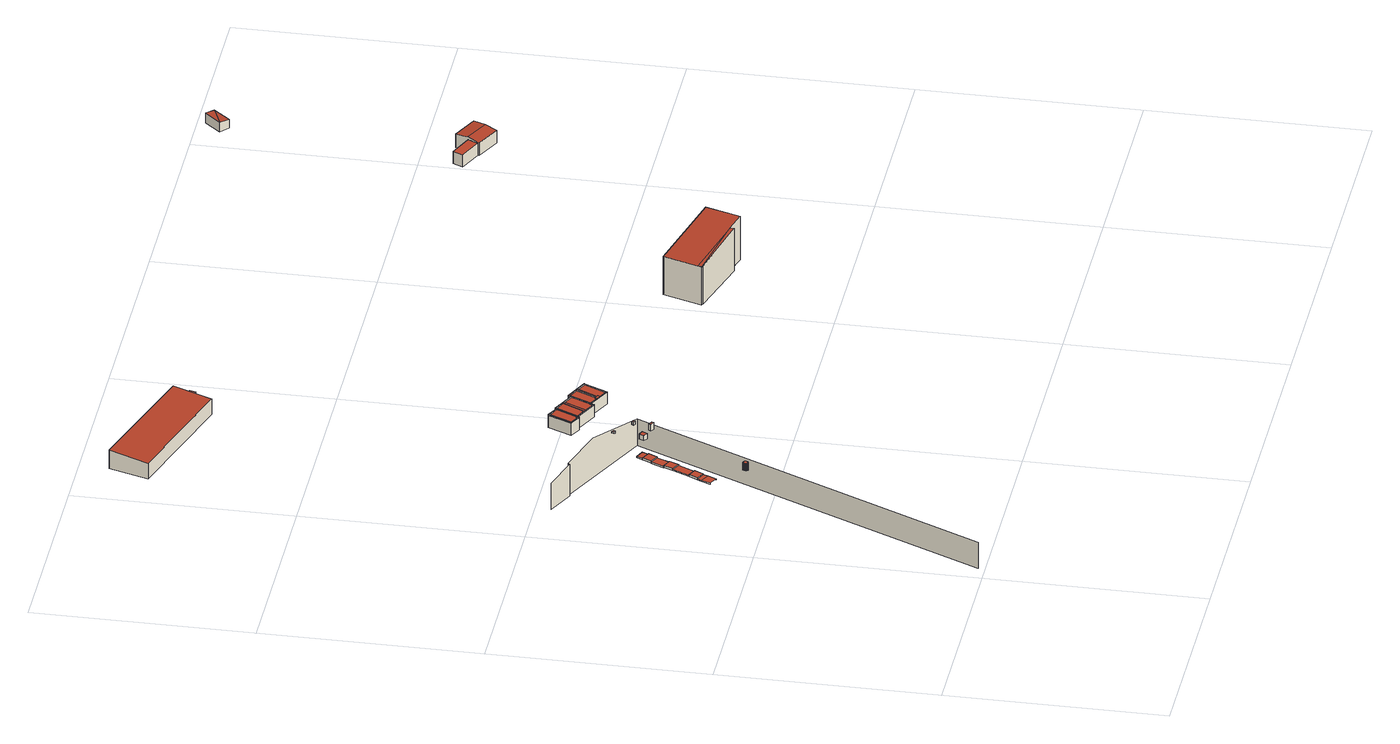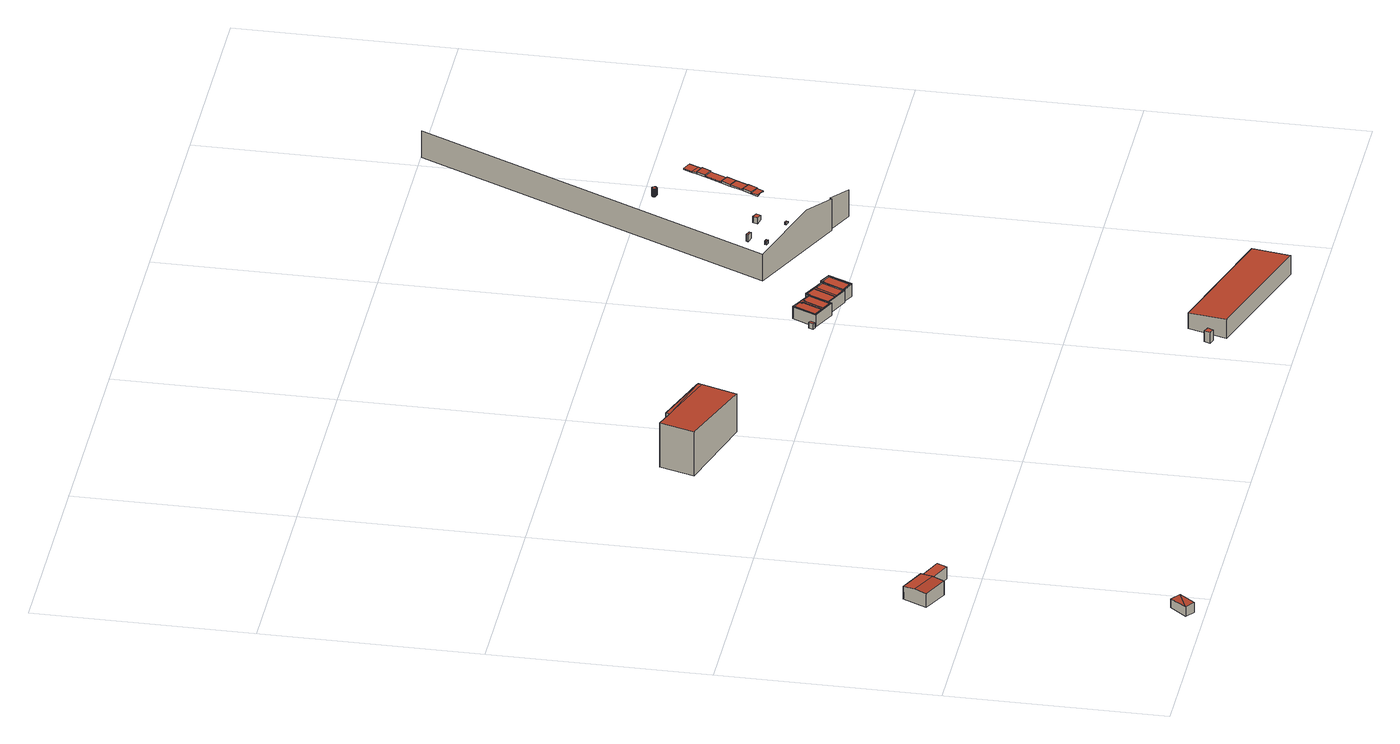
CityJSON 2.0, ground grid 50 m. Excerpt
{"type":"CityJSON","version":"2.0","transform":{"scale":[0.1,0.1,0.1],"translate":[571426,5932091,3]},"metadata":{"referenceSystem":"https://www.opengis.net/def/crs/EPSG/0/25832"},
"CityObjects":{
"building1":{"type":"Building","attributes":{"Grundfläche 2D":"3226.239899","Grundhöhe NN":"5.572"},"children":["building1-1","building1-2","building1-3","building1-4","building1-5","building1-6","building1-7","building1-8","building1-9","building1-10","building1-11","building1-12","building1-13"],"geometry":[{"type":"MultiSurface","lod":"3","boundaries":[[[0,1,2,3,4,5]],[[6,7,8,9]],[[7,10,11,8]],[[10,12,5,4,11]]],"semantics":{"surfaces":[{"type":"WallSurface"}],"values":[0,0,0,0]}}]},
"building1-1":{"type":"BuildingInstallation","parents":["building1"],"geometry":[{"type":"MultiSurface","lod":"3","boundaries":[[[13,14,15,16]],[[17,18,15,14]],[[19,20,13,16]]],"semantics":{"surfaces":[{"type":"RoofSurface"},{"type":"WallSurface"}],"values":[0,1,1]}}]},
"building1-2":{"type":"BuildingInstallation","parents":["building1"],"geometry":[{"type":"MultiSurface","lod":"3","boundaries":[[[15,21,22,16]],[[23,19,16,22]],[[18,24,21,15]]],"semantics":{"surfaces":[{"type":"RoofSurface"},{"type":"WallSurface"}],"values":[0,1,1]}}]},
"building1-3":{"type":"BuildingInstallation","parents":["building1"],"geometry":[{"type":"MultiSurface","lod":"3","boundaries":[[[25,26,27,28]],[[22,21,26,25]],[[24,29,30,27,26,21]],[[30,31,28,27]],[[32,23,22,25,28,31]]],"semantics":{"surfaces":[{"type":"RoofSurface"},{"type":"WallSurface"}],"values":[0,1,1,1,1]}}]},
"building1-4":{"type":"BuildingInstallation","parents":["building1"],"geometry":[{"type":"MultiSurface","lod":"3","boundaries":[[[31,30,33,34]],[[29,35,33,30]],[[36,32,31,34]]],"semantics":{"surfaces":[{"type":"RoofSurface"},{"type":"WallSurface"}],"values":[0,1,1]}}]},
"building1-5":{"type":"BuildingInstallation","parents":["building1"],"geometry":[{"type":"MultiSurface","lod":"3","boundaries":[[[37,38,39,40]],[[35,41,42,37,40,33]],[[42,43,38,37]],[[44,36,34,39,38,43]],[[34,33,40,39]]],"semantics":{"surfaces":[{"type":"RoofSurface"},{"type":"WallSurface"}],"values":[0,1,1,1,1]}}]},
"building1-6":{"type":"BuildingInstallation","parents":["building1"],"geometry":[{"type":"MultiSurface","lod":"3","boundaries":[[[45,46,47,48,49,50,51,52,53,54,55,56,57,58,59,60,61,62,63,64,65,66,67,68,69,70,71,72,73,74,75,76,77,78,79,80,81]],[[48,47,82,83]],[[45,81,84,85]],[[46,45,85,86]],[[47,46,86,82]],[[49,48,83,87]],[[50,49,87,88]],[[51,50,88,89]],[[52,51,89,90]],[[53,52,90,91]],[[54,53,91,92]],[[55,54,92,93]],[[56,55,93,94]],[[57,56,94,95]],[[58,57,95,96]],[[59,58,96,97]],[[60,59,97,98]],[[61,60,98,99]],[[62,61,99,100]],[[62,100,101]],[[63,62,101,102]],[[64,63,102,103]],[[65,64,103,104]],[[66,65,104,105]],[[67,66,105,106]],[[68,67,106,107]],[[69,68,107,108]],[[70,69,108,109]],[[71,70,109,110]],[[72,71,110,111]],[[73,72,111,112]],[[74,73,112,113]],[[75,74,113,114]],[[76,75,114,115]],[[77,76,115,116]],[[78,77,116,117]],[[79,78,117,118]],[[80,79,118,119]],[[81,80,119,84]]],"semantics":{"surfaces":[{"type":"RoofSurface"},{"type":"WallSurface"}],"values":[0,1,1,1,1,1,1,1,1,1,1,1,1,1,1,1,1,1,1,1,1,1,1,1,1,1,1,1,1,1,1,1,1,1,1,1,1,1,1]}}]},
"building1-7":{"type":"BuildingInstallation","parents":["building1"],"geometry":[{"type":"MultiSurface","lod":"3","boundaries":[[[43,42,120,121,122,123]],[[41,124,120,42]],[[125,126,122,121]],[[126,127,123,122]],[[127,44,43,123]]],"semantics":{"surfaces":[{"type":"RoofSurface"},{"type":"WallSurface"}],"values":[0,1,1,1,1]}}]},
"building1-8":{"type":"BuildingInstallation","parents":["building1"],"geometry":[{"type":"MultiSurface","lod":"3","boundaries":[[[128,129,130,131]],[[132,125,121,128,131,133]],[[121,120,129,128]],[[124,134,135,130,129,120]],[[135,133,131,130]]],"semantics":{"surfaces":[{"type":"RoofSurface"},{"type":"WallSurface"}],"values":[0,1,1,1,1]}}]},
"building1-9":{"type":"BuildingInstallation","parents":["building1"],"geometry":[{"type":"MultiSurface","lod":"3","boundaries":[[[133,135,136,137]],[[134,138,136,135]],[[139,137,136,138,140]],[[139,132,133,137]]],"semantics":{"surfaces":[{"type":"RoofSurface"},{"type":"WallSurface"}],"values":[0,1,1,1]}}]},
"building1-10":{"type":"BuildingInstallation","parents":["building1"],"geometry":[{"type":"MultiSurface","lod":"3","boundaries":[[[141,142,143,144]],[[144,143,145,146]],[[141,144,146,147]],[[142,141,147,148]],[[143,142,148,145]]],"semantics":{"surfaces":[{"type":"RoofSurface"},{"type":"WallSurface"}],"values":[0,1,1,1,1]}}]},
"building1-11":{"type":"BuildingInstallation","parents":["building1"],"geometry":[{"type":"MultiSurface","lod":"3","boundaries":[[[149,150,151,152]],[[152,151,153,154]],[[149,152,154,155]],[[150,149,155,156]],[[151,150,156,153]]],"semantics":{"surfaces":[{"type":"RoofSurface"},{"type":"WallSurface"}],"values":[0,1,1,1,1]}}]},
"building1-12":{"type":"BuildingInstallation","parents":["building1"],"geometry":[{"type":"MultiSurface","lod":"3","boundaries":[[[157,158,159,160]],[[160,159,161,162]],[[157,160,162,163]],[[158,157,163,164]],[[159,158,164,161]]],"semantics":{"surfaces":[{"type":"RoofSurface"},{"type":"WallSurface"}],"values":[0,1,1,1,1]}}]},
"building1-13":{"type":"BuildingInstallation","parents":["building1"],"geometry":[{"type":"MultiSurface","lod":"3","boundaries":[[[165,166,167,168]],[[168,167,169,170]],[[165,168,170,171]],[[166,165,171,172]],[[167,166,172,169]]],"semantics":{"surfaces":[{"type":"RoofSurface"},{"type":"WallSurface"}],"values":[0,1,1,1,1]}}]},
"building2":{"type":"Building","attributes":{"Grundfläche 2D":"18.129433","Grundhöhe NN":"5.888"},"children":["building2-1"],"geometry":[{"type":"Solid","lod":"3","boundaries":[[[[173,174,175,176,177,178,179,180]],[[176,175,181,182]],[[177,176,182,183]],[[178,177,183,184]],[[179,178,184,185]],[[180,179,185,186]],[[175,174,173,180,186,187,188,181]],[[188,187,186,185,184,183,182,181]]]],"semantics":{"surfaces":[{"type":"RoofSurface"},{"type":"WallSurface"},{"type":"GroundSurface"}],"values":[[0,1,1,1,1,1,1,2]]}}]},
"building2-1":{"type":"BuildingInstallation","parents":["building2"],"geometry":[{"type":"MultiSurface","lod":"3","boundaries":[[[189,190,191,192,193,194,195,196,197,198,199,200,201]],[[180,173,193,192]],[[173,202,203,195,194,193]],[[196,195,203,204]],[[197,196,204,205]],[[198,197,205,206]],[[206,174,199,198]],[[174,175,200,199]],[[175,176,201,200]],[[176,177,189,201]],[[177,178,190,189]],[[178,179,191,190]],[[179,180,192,191]]],"semantics":{"surfaces":[{"type":"RoofSurface"},{"type":"WallSurface"}],"values":[0,1,1,1,1,1,1,1,1,1,1,1,1]}}]},
"building3":{"type":"Building","attributes":{"Grundfläche 2D":"36.333081","Grundhöhe NN":"5.950"},"children":["building3-1","building3-2"],"geometry":[{"type":"Solid","lod":"3","boundaries":[[[[207,208,175,174,173,180,209,210,211]],[[212,213,180,173,174,175,208,214,215,216]],[[209,180,213,217]],[[218,219,207,211,210,209,217,220]],[[208,207,219,214]],[[215,214,219,218,220,217,213,212,216]]]],"semantics":{"surfaces":[{"type":"RoofSurface"},{"type":"WallSurface"},{"type":"GroundSurface"}],"values":[[0,1,1,1,1,2]]}}]},
"building3-1":{"type":"BuildingInstallation","parents":["building3"],"geometry":[{"type":"MultiSurface","lod":"3","boundaries":[[[221,222,223,224,225,226,227,228,229,230,200,199,193,192,231,232,233,234]],[[207,208,230,229]],[[208,175,174,173,180,192,193,199,200,230]],[[180,209,231,192]],[[209,210,232,231]],[[210,235,236,234,233,232]],[[221,234,236,237]],[[237,238,222,221]],[[223,239,240,224]],[[225,224,240,241]],[[241,242,226,225]],[[227,243,211,228]],[[211,207,229,228]]],"semantics":{"surfaces":[{"type":"RoofSurface"},{"type":"WallSurface"}],"values":[0,1,1,1,1,1,1,1,1,1,1,1,1]}}]},
"building3-2":{"type":"BuildingInstallation","parents":["building3"],"geometry":[{"type":"MultiSurface","lod":"3","boundaries":[[[226,223,222,227]],[[227,222,238,243]],[[242,239,223,226]]],"semantics":{"surfaces":[{"type":"RoofSurface"},{"type":"WallSurface"}],"values":[0,1,1]}}]},
"building4":{"type":"Building","attributes":{"Grundfläche 2D":"283.551549","Grundhöhe NN":"3.513"},"geometry":[{"type":"Solid","lod":"3","boundaries":[[[[244,245,246,247]],[[248,249,247,246]],[[249,250,244,247]],[[250,251,245,244]],[[251,248,246,245]],[[251,250,249,248]]]],"semantics":{"surfaces":[{"type":"RoofSurface"},{"type":"WallSurface"},{"type":"GroundSurface"}],"values":[[0,1,1,1,1,2]]}}]},
"building5":{"type":"Building","attributes":{"Grundfläche 2D":"36.093363","Grundhöhe NN":"5.968"},"children":["building5-1","building5-2","building5-3"],"geometry":[{"type":"Solid","lod":"3","boundaries":[[[[210,252,253,254,255,256,207,211]],[[252,210,220,257]],[[253,252,257,258]],[[259,255,254,253,258,260]],[[256,255,259,261]],[[210,211,207,256,261,219,218,220]],[[257,220,218,219,261,259,260,258]]]],"semantics":{"surfaces":[{"type":"RoofSurface"},{"type":"WallSurface"},{"type":"GroundSurface"}],"values":[[0,1,1,1,1,1,2]]}}]},
"building5-1":{"type":"BuildingInstallation","parents":["building5"],"geometry":[{"type":"MultiSurface","lod":"3","boundaries":[[[262,263,264,265,266,267,268,269]],[[269,268,270,271]],[[272,273,264,263]],[[265,264,273,274]],[[274,275,266,265]],[[276,270,268,267]],[[262,269,271,277]]],"semantics":{"surfaces":[{"type":"RoofSurface"},{"type":"WallSurface"}],"values":[0,1,1,1,1,1,1]}}]},
"building5-2":{"type":"BuildingInstallation","parents":["building5"],"geometry":[{"type":"MultiSurface","lod":"3","boundaries":[[[278,279,229,228,232,280,281,282,263,262,283,284,285,286]],[[210,252,280,232]],[[287,288,282,281]],[[288,272,263,282]],[[262,277,289,283]],[[289,290,284,283]],[[253,254,255,278,286,285]],[[255,256,279,278]],[[256,207,211,210,232,228,229,279]]],"semantics":{"surfaces":[{"type":"RoofSurface"},{"type":"WallSurface"}],"values":[0,1,1,1,1,1,1,1,1]}}]},
"building5-3":{"type":"BuildingInstallation","parents":["building5"],"geometry":[{"type":"MultiSurface","lod":"3","boundaries":[[[266,281,280,285,284,267]],[[252,253,285,280]],[[267,284,290,276]],[[281,266,275,287]]],"semantics":{"surfaces":[{"type":"RoofSurface"},{"type":"WallSurface"}],"values":[0,1,1,1]}}]},
"building6":{"type":"Building","attributes":{"Grundfläche 2D":"1.001434","Grundhöhe NN":"5.727"},"geometry":[{"type":"Solid","lod":"3","boundaries":[[[[291,292,293,294]],[[295,296,294,293]],[[296,297,291,294]],[[297,298,292,291]],[[298,295,293,292]],[[298,297,296,295]]]],"semantics":{"surfaces":[{"type":"RoofSurface"},{"type":"WallSurface"},{"type":"GroundSurface"}],"values":[[0,1,1,1,1,2]]}}]},
"building7":{"type":"Building","attributes":{"Grundfläche 2D":"2.024318","Grundhöhe NN":"3.316"},"geometry":[{"type":"Solid","lod":"3","boundaries":[[[[299,300,301,302]],[[303,304,302,301]],[[304,305,299,302]],[[305,306,300,299]],[[306,303,301,300]],[[306,305,304,303]]]],"semantics":{"surfaces":[{"type":"RoofSurface"},{"type":"WallSurface"},{"type":"GroundSurface"}],"values":[[0,1,1,1,1,2]]}}]},
"building8":{"type":"Building","attributes":{"Grundfläche 2D":"186.495025","Grundhöhe NN":"5.546"},"geometry":[{"type":"Solid","lod":"3","boundaries":[[[[307,308,309,310]],[[311,308,312,313,314]],[[311,309,308]],[[315,316,309,311]],[[307,310,317,318]],[[308,307,318,319]],[[312,308,319,320]],[[313,312,320,321]],[[314,313,321,322]],[[315,311,314,322,323]],[[316,315,323,324]],[[309,316,324,325]],[[310,309,325,317]],[[325,324,323,322,321,320,319,318,317]]]],"semantics":{"surfaces":[{"type":"RoofSurface"},{"type":"WallSurface"},{"type":"GroundSurface"}],"values":[[0,0,0,0,1,1,1,1,1,1,1,1,1,2]]}}]},
"building9":{"type":"Building","attributes":{"Grundfläche 2D":"15.269635","Grundhöhe NN":"3.617"},"geometry":[{"type":"Solid","lod":"3","boundaries":[[[[326,327,328,329]],[[330,331,329,328]],[[331,332,326,329]],[[332,333,327,326]],[[333,330,328,327]],[[333,332,331,330]]]],"semantics":{"surfaces":[{"type":"RoofSurface"},{"type":"WallSurface"},{"type":"GroundSurface"}],"values":[[0,1,1,1,1,2]]}}]},
"building10":{"type":"Building","attributes":{"Grundfläche 2D":"40.251195","Grundhöhe NN":"3.648"},"geometry":[{"type":"Solid","lod":"3","boundaries":[[[[334,335,336,337]],[[338,334,337,339,340,341]],[[330,342,341,340,339,337,336,343,344]],[[338,341,342,345]],[[335,334,338,345,346]],[[336,335,346,343]],[[342,330,344,343,346,345]]]],"semantics":{"surfaces":[{"type":"RoofSurface"},{"type":"WallSurface"},{"type":"GroundSurface"}],"values":[[0,0,1,1,1,1,2]]}}]},
"building11":{"type":"Building","attributes":{"Grundfläche 2D":"12.281065","Grundhöhe NN":"4.443"},"geometry":[{"type":"Solid","lod":"3","boundaries":[[[[347,348,349]],[[347,349,350]],[[351,352,349,348]],[[352,353,350,349]],[[353,354,347,350]],[[354,351,348,347]],[[354,353,352,351]]]],"semantics":{"surfaces":[{"type":"RoofSurface"},{"type":"WallSurface"},{"type":"GroundSurface"}],"values":[[0,0,1,1,1,1,2]]}}]}
},
"vertices":[
[100,216,92],[23,51,92],[3,9,92],[3,9,26],[386,823,26],[386,823,92],[87,958,92],[150,929,106],[150,929,26],[87,958,26],[152,933,106],[152,933,26],[237,893,124],
[93,611,125],[113,602,125],[122,621,125],[102,631,125],[113,602,122],[122,621,122],[102,631,122],[93,611,122],
[126,632,125],[106,641,125],[106,641,122],[126,632,122],
[106,641,127],[126,632,127],[136,653,127],[117,662,127],[136,653,122],[136,653,125],[117,662,125],[117,662,122],
[155,691,125],[136,701,125],[155,691,122],[136,701,122],
[165,713,127],[146,722,127],[136,701,127],[155,691,127],[165,713,122],[165,713,125],[146,722,125],[146,722,122],
[202,548,121],[202,549,121],[203,549,121],[203,550,121],[204,551,121],[204,552,121],[204,553,121],[204,554,121],[204,555,121],[203,555,121],[203,556,121],[202,556,121],[202,557,121],[201,557,121],[200,558,121],[199,558,121],[198,558,121],[197,558,121],[196,557,121],[195,557,121],[195,556,121],[194,556,121],[194,555,121],[194,554,121],[193,554,121],[193,553,121],[193,552,121],[194,551,121],[194,550,121],[195,549,121],[196,548,121],[197,548,121],[198,547,121],[199,547,121],[200,547,121],[200,548,121],[201,548,121],[203,549,102],[203,550,102],[201,548,102],[202,548,102],[202,549,102],[204,551,102],[204,552,102],[204,553,102],[204,554,102],[204,555,102],[203,555,102],[203,556,102],[202,556,102],[202,557,103],[201,557,103],[200,558,103],[199,558,103],[198,558,103],[197,558,103],[197,558,104],[196,557,104],[195,557,104],[195,556,104],[194,556,104],[194,555,104],[194,554,104],[193,554,104],[193,553,104],[193,552,104],[194,551,104],[194,550,103],[195,549,103],[196,548,103],[197,548,103],[198,547,102],[199,547,102],[200,547,102],[200,548,102],
[178,742,125],[159,752,125],[158,752,125],[144,722,125],[178,742,122],[159,752,122],[158,752,122],[144,722,122],
[159,752,127],[178,742,127],[189,763,127],[169,773,127],[169,773,122],[169,773,125],[189,763,122],[189,763,125],
[196,778,125],[176,787,125],[196,778,122],[176,787,122],[185,783,124],
[269,788,122],[281,783,122],[286,794,122],[274,799,122],[286,794,107],[274,799,110],[269,788,110],[281,783,107],
[285,853,118],[287,857,118],[282,860,118],[280,856,118],[282,860,114],[280,856,114],[285,853,112],[287,857,112],
[343,779,113],[345,784,113],[334,789,113],[332,784,113],[334,789,98],[332,784,98],[343,779,96],[345,784,96],
[353,822,107],[354,826,107],[349,828,107],[347,824,107],[349,828,99],[347,824,99],[353,822,98],[354,826,98],
[426,962,59],[449,1010,59],[449,1011,59],[422,1024,59],[396,969,59],[423,957,59],[424,961,59],[425,960,59],[449,1011,29],[422,1024,29],[396,969,29],[423,957,29],[424,961,29],[425,960,29],[426,962,29],[449,1010,29],
[396,969,61],[423,957,61],[424,961,61],[425,960,61],[426,962,61],[425,962,61],[424,963,61],[422,959,61],[399,970,61],[423,1021,61],[449,1010,61],[449,1011,61],[422,1024,61],[425,962,59],[424,963,59],[422,959,59],[399,970,59],[423,1021,59],
[506,989,59],[451,1014,59],[480,934,59],[484,942,59],[505,987,59],[426,962,30],[425,960,30],[451,1014,30],[449,1011,30],[449,1010,30],[480,934,30],[505,987,30],[506,989,30],[484,942,30],
[479,936,61],[455,948,61],[451,950,61],[428,961,61],[452,1012,61],[476,1001,61],[480,999,61],[505,987,61],[506,989,61],[451,1014,61],[480,934,61],[484,942,61],[482,942,61],[482,943,61],[482,942,59],[482,943,59],[479,936,59],[455,948,59],[451,950,59],[428,961,59],[452,1012,59],[476,1001,59],[480,999,59],
[388,1755,44],[415,1844,52],[126,1933,52],[98,1843,44],[126,1933,5],[98,1843,5],[388,1755,5],[415,1844,5],
[486,941,59],[538,916,59],[563,969,59],[564,970,59],[509,996,59],[486,941,30],[538,916,30],[564,970,30],[563,969,30],[509,996,30],
[538,980,61],[534,982,61],[512,936,61],[509,937,61],[507,932,61],[517,927,61],[519,933,61],[516,934,61],[519,933,59],[516,934,59],[534,982,59],[512,936,59],[509,937,59],[507,932,59],[517,927,59],[538,980,59],
[564,970,61],[509,996,61],[486,941,61],[486,942,61],[510,993,61],[562,969,61],[537,918,61],[538,916,61],[563,969,61],[486,942,59],[510,993,59],[562,969,59],[537,918,59],
[571,966,41],[563,969,41],[558,958,41],[566,955,41],[558,958,27],[566,955,27],[571,966,27],[563,969,27],
[434,1798,30],[439,1812,30],[426,1816,30],[420,1803,30],[426,1816,3],[420,1803,3],[434,1798,3],[439,1812,3],
[1145,745,132],[1147,754,132],[997,788,121],[997,787,121],[995,798,121],[1193,740,135],[1218,820,135],[1021,878,121],[992,790,121],[992,789,121],[997,787,25],[1145,745,25],[1147,754,25],[1193,740,25],[1218,820,25],[1021,878,25],[992,790,25],[992,789,25],[997,788,25],
[1507,1403,36],[1560,1380,36],[1572,1403,36],[1518,1426,36],[1572,1403,6],[1518,1426,6],[1507,1403,6],[1560,1380,6],
[1632,1376,42],[1645,1404,40],[1585,1432,40],[1572,1405,42],[1618,1349,38],[1572,1403,42],[1560,1380,38],[1559,1377,38],[1559,1377,6],[1585,1432,6],[1572,1405,6],[1618,1349,6],[1645,1404,6],
[1597,1963,37],[1578,1979,40],[1547,1942,38],[1566,1925,36],[1578,1979,14],[1547,1942,14],[1566,1925,14],[1597,1963,14]
]}
